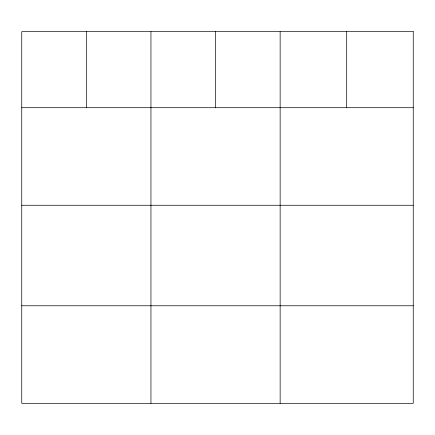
<?xml version="1.0" encoding="UTF-8"?>
<svg xmlns="http://www.w3.org/2000/svg" width="435" height="435" viewBox="0 0 435 435"><rect width="100%" height="100%" fill="white"/><g stroke="black" fill="none" stroke-linecap="round" stroke-linejoin="round"><path stroke-width="0.65" d="M21.75 107.706L413.25 107.706M21.75 205.26L413.25 205.26M21.75 305.767L413.25 305.767M346.695 31.679L346.695 107.706M280.14 31.679L280.14 403.321M215.542 31.679L215.542 107.706M150.945 31.679L150.945 403.321M86.347 31.679L86.347 107.706M413.25 31.679L21.75 31.679L21.75 403.321L413.25 403.321L413.25 31.679"/></g></svg>
